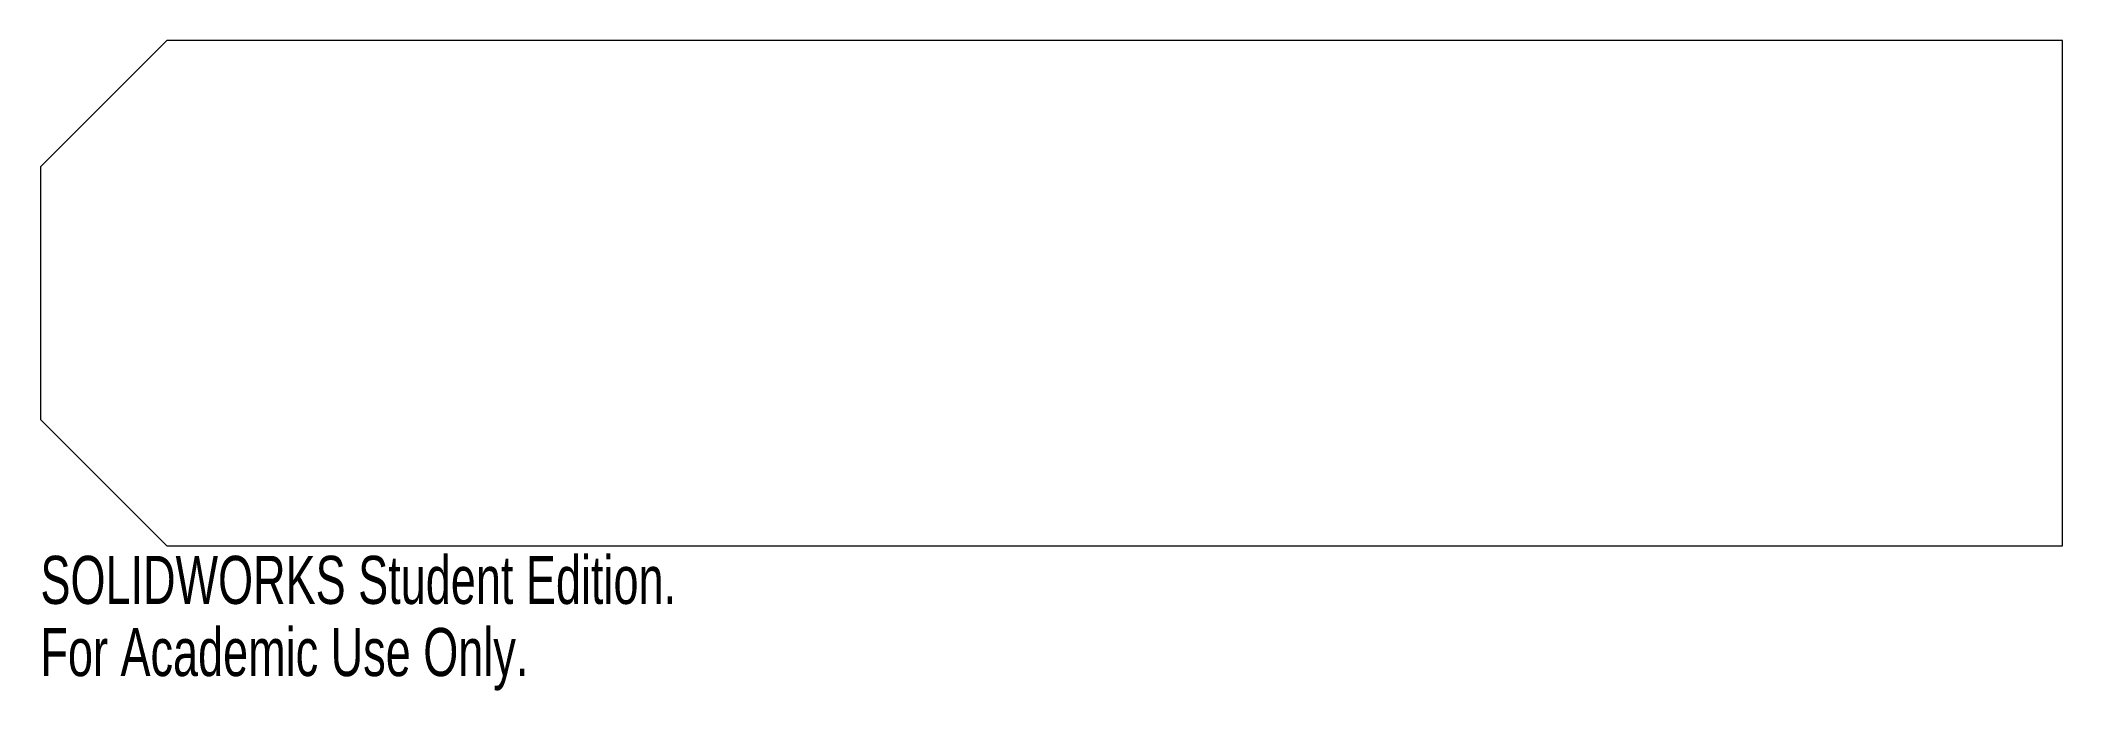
# Model space of a CAD drawing. Header units: inches. Extents: x -8 to 0, y -0.57 to 2.
import ezdxf

# ---------------------------------------------------------------- set-up
doc = ezdxf.new("R2010")
doc.units = ezdxf.units.IN
doc.header["$MEASUREMENT"] = 0
doc.styles.add('SLDTEXTSTYLE0', font='TXT', dxfattribs={"width": 0.7})

msp = doc.modelspace()

# ---------------------------------------------------------------- linework, layer by layer
at = {"color": 7, "linetype": 'Continuous', "lineweight": 15}
for p, q in [((0, 2), (-7.5, 2)), ((0, 0), (0, 2)), ((-7.5, 2), (-8, 1.5)), ((-8, 1.5), (-8, 0.5)), ((-8, 0.5), (-7.5, 0)), ((-7.5, 0), (0, 0))]:
    msp.add_line(p, q, dxfattribs=at)

# ---------------------------------------------------------------- texts
at = {"color": 7, "linetype": 'Continuous', "char_height": 0.1903, "attachment_point": 1, "style": 'SLDTEXTSTYLE0'}
for s, insert in [('SOLIDWORKS Student Edition.', (-8, -0.0401)), ('For Academic Use Only.', (-8, -0.3256))]:
    msp.add_mtext(s, dxfattribs=dict(at, insert=insert))

doc.saveas('drawing.dxf')
